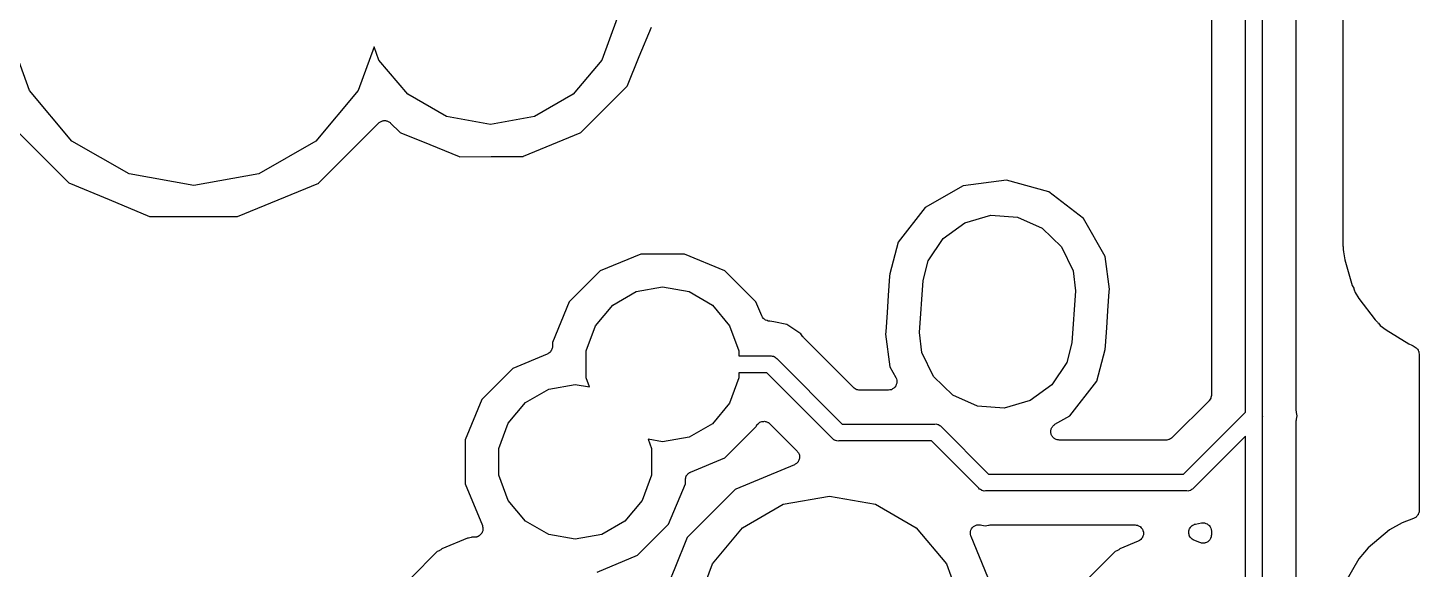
# Model space of a CAD drawing. Extents: x 240.1 to 314.9, y -176.2 to -102.8.
# Drawn here: x 294.06 to 314.91, y -128.61 to -120.5 of the extents above; entities that cross this region are included whole.
import ezdxf

# ---------------------------------------------------------------- set-up
doc = ezdxf.new("R2010")
doc.units = 0
doc.header["$MEASUREMENT"] = 0
doc.layers.add('BLACK', color=7, linetype='CONTINUOUS')

msp = doc.modelspace()

# ---------------------------------------------------------------- linework, layer by layer
at = {"layer": 'BLACK', "linetype": 'CONTINUOUS'}
for p, q in [((312.559, -109.88), (312.559, -126.304)), ((312.305, -126.257), (312.305, -109.927)), ((313.067, -126.235), (313.067, -109.95)), ((311.797, -114.395), (311.797, -125.994)), ((313.767, -116.15), (313.767, -123.753)), ((294.083, -121.437), (293.745, -120.509)), ((302.89, -120.35), (302.661, -120.98)), ((303.22, -120.925), (303.402, -120.485)), ((299.246, -120.78), (299.007, -121.437)), ((299.319, -120.98), (299.246, -120.78)), ((303.044, -121.36), (303.219, -120.926)), ((303.219, -120.926), (303.219, -120.925)), ((303.219, -120.925), (303.22, -120.925)), ((299.75, -121.493), (299.319, -120.98)), ((302.661, -120.98), (302.23, -121.493)), ((303.035, -121.375), (303.039, -121.369)), ((303.039, -121.369), (303.044, -121.36)), ((294.717, -122.193), (294.083, -121.437)), ((299.007, -121.437), (298.373, -122.193)), ((300.33, -121.828), (299.75, -121.493)), ((302.23, -121.493), (301.65, -121.828)), ((302.35, -122.06), (303.035, -121.375)), ((293.738, -121.886), (294.671, -122.819)), ((298.416, -122.822), (299.314, -121.924)), ((299.314, -121.924), (299.323, -121.918)), ((299.323, -121.918), (299.331, -121.91)), ((299.331, -121.91), (299.341, -121.905)), ((299.341, -121.905), (299.35, -121.899)), ((299.35, -121.899), (299.361, -121.896)), ((299.361, -121.896), (299.371, -121.891)), ((299.371, -121.891), (299.382, -121.89)), ((299.382, -121.89), (299.393, -121.887)), ((299.393, -121.887), (299.404, -121.888)), ((299.404, -121.888), (299.415, -121.887)), ((299.415, -121.887), (299.426, -121.89)), ((299.426, -121.89), (299.437, -121.891)), ((299.437, -121.891), (299.447, -121.896)), ((299.447, -121.896), (299.458, -121.899)), ((299.458, -121.899), (299.467, -121.905)), ((299.467, -121.905), (299.477, -121.91)), ((299.477, -121.91), (299.485, -121.918)), ((299.485, -121.918), (299.494, -121.924)), ((299.494, -121.924), (299.63, -122.06)), ((300.99, -121.944), (300.33, -121.828)), ((301.65, -121.828), (300.99, -121.944)), ((295.573, -122.687), (294.717, -122.193)), ((298.373, -122.193), (297.517, -122.687)), ((299.63, -122.06), (299.636, -122.064)), ((299.636, -122.064), (299.645, -122.069)), ((299.645, -122.069), (300.079, -122.244)), ((301.485, -122.422), (302.334, -122.07)), ((302.334, -122.07), (302.344, -122.064)), ((302.344, -122.064), (302.35, -122.06)), ((300.079, -122.244), (300.08, -122.244)), ((300.08, -122.244), (300.08, -122.245)), ((300.08, -122.245), (300.52, -122.427)), ((300.52, -122.427), (300.523, -122.427)), ((300.523, -122.427), (300.525, -122.428)), ((300.525, -122.428), (301.001, -122.423)), ((301.001, -122.423), (301.002, -122.423)), ((301.002, -122.423), (301.003, -122.423)), ((301.003, -122.423), (301.478, -122.423)), ((301.478, -122.423), (301.481, -122.422)), ((301.481, -122.422), (301.485, -122.422)), ((294.671, -122.819), (295.274, -123.069)), ((296.545, -122.858), (295.573, -122.687)), ((297.517, -122.687), (296.545, -122.858)), ((297.806, -123.073), (298.416, -122.823)), ((298.416, -122.823), (298.416, -122.822)), ((308.726, -122.781), (308.074, -122.864)), ((309.36, -122.953), (308.726, -122.781)), ((308.074, -122.864), (307.504, -123.191)), ((309.879, -123.354), (309.36, -122.953)), ((295.274, -123.069), (295.274, -123.069)), ((295.274, -123.069), (295.274, -123.069)), ((295.274, -123.069), (295.882, -123.323)), ((297.198, -123.325), (297.806, -123.073)), ((297.806, -123.073), (297.806, -123.073)), ((297.806, -123.073), (297.806, -123.073)), ((307.504, -123.191), (307.103, -123.71)), ((295.882, -123.323), (296.54, -123.323)), ((296.54, -123.323), (296.54, -123.323)), ((296.54, -123.323), (296.54, -123.323)), ((296.54, -123.323), (297.198, -123.325)), ((307.774, -123.655), (308.1, -123.417)), ((308.1, -123.417), (308.488, -123.306)), ((308.488, -123.306), (308.89, -123.334)), ((308.89, -123.334), (309.258, -123.497)), ((310.206, -123.924), (309.879, -123.354)), ((307.549, -123.989), (307.774, -123.655)), ((309.258, -123.497), (309.548, -123.777)), ((307.103, -123.71), (306.974, -124.184)), ((309.548, -123.777), (309.725, -124.139)), ((313.767, -123.753), (313.768, -123.757)), ((313.768, -123.757), (313.768, -123.767)), ((313.768, -123.767), (313.77, -123.776)), ((313.77, -123.776), (313.773, -123.825)), ((313.773, -123.825), (313.773, -123.826)), ((313.773, -123.826), (313.774, -123.847)), ((313.774, -123.847), (313.775, -123.855)), ((313.775, -123.855), (313.796, -123.971)), ((303.242, -123.889), (302.635, -124.14)), ((303.898, -123.889), (303.242, -123.889)), ((304.505, -124.14), (303.898, -123.889)), ((307.477, -124.282), (307.549, -123.989)), ((310.268, -124.411), (310.206, -123.924)), ((313.796, -123.971), (313.908, -124.356)), ((302.635, -124.14), (302.17, -124.605)), ((304.97, -124.605), (304.505, -124.14)), ((306.972, -124.22), (306.952, -124.51)), ((306.974, -124.184), (306.972, -124.22)), ((306.972, -124.22), (306.972, -124.22)), ((307.423, -125.061), (307.477, -124.282)), ((309.725, -124.139), (309.757, -124.439)), ((302.824, -124.651), (303.173, -124.449)), ((303.173, -124.449), (303.57, -124.379)), ((303.57, -124.379), (303.967, -124.449)), ((303.967, -124.449), (304.316, -124.651)), ((309.757, -124.439), (309.703, -125.218)), ((310.246, -124.737), (310.266, -124.447)), ((310.266, -124.447), (310.268, -124.411)), ((310.266, -124.447), (310.266, -124.447)), ((313.908, -124.356), (313.929, -124.398)), ((313.929, -124.398), (313.933, -124.41)), ((313.933, -124.41), (313.938, -124.421)), ((313.938, -124.421), (313.949, -124.461)), ((313.949, -124.461), (314.006, -124.554)), ((302.17, -124.605), (301.919, -125.212)), ((302.565, -124.96), (302.824, -124.651)), ((304.316, -124.651), (304.575, -124.96)), ((305.056, -124.814), (304.97, -124.605)), ((306.952, -124.51), (306.934, -124.763)), ((314.006, -124.554), (314.249, -124.873)), ((305.068, -124.832), (305.056, -124.814)), ((305.078, -124.849), (305.068, -124.832)), ((305.079, -124.85), (305.078, -124.849)), ((305.08, -124.851), (305.079, -124.85)), ((305.097, -124.864), (305.08, -124.851)), ((305.113, -124.877), (305.097, -124.864)), ((305.114, -124.877), (305.113, -124.877)), ((305.115, -124.878), (305.114, -124.877)), ((305.135, -124.884), (305.115, -124.878)), ((305.154, -124.891), (305.135, -124.884)), ((305.156, -124.891), (305.154, -124.891)), ((305.157, -124.892), (305.156, -124.891)), ((305.177, -124.891), (305.157, -124.892)), ((305.237, -124.903), (305.177, -124.891)), ((305.434, -124.942), (305.237, -124.903)), ((305.237, -124.903), (305.237, -124.903)), ((306.934, -124.763), (306.914, -125.053)), ((306.934, -124.763), (306.934, -124.763)), ((310.228, -124.99), (310.246, -124.737)), ((310.246, -124.737), (310.246, -124.737)), ((314.249, -124.873), (314.284, -124.905)), ((314.284, -124.905), (314.292, -124.915)), ((314.292, -124.915), (314.301, -124.924)), ((302.427, -125.338), (302.565, -124.96)), ((304.575, -124.96), (304.713, -125.338)), ((305.644, -125.082), (305.434, -124.942)), ((305.673, -125.125), (305.644, -125.082)), ((306.914, -125.053), (306.912, -125.089)), ((306.912, -125.089), (306.974, -125.576)), ((306.914, -125.053), (306.914, -125.053)), ((307.455, -125.361), (307.423, -125.061)), ((310.21, -125.263), (310.228, -124.99)), ((314.301, -124.924), (314.326, -124.957)), ((314.326, -124.957), (314.413, -125.023)), ((314.413, -125.023), (314.754, -125.233)), ((301.905, -125.328), (301.896, -125.339)), ((301.907, -125.32), (301.905, -125.328)), ((301.911, -125.313), (301.907, -125.32)), ((301.914, -125.299), (301.911, -125.313)), ((301.918, -125.286), (301.914, -125.299)), ((301.919, -125.269), (301.918, -125.278)), ((301.918, -125.278), (301.918, -125.286)), ((301.919, -125.212), (301.919, -125.269)), ((305.681, -125.134), (305.673, -125.125)), ((305.689, -125.144), (305.681, -125.134)), ((306.434, -125.889), (305.689, -125.144)), ((309.703, -125.218), (309.631, -125.511)), ((310.077, -125.79), (310.206, -125.316)), ((310.206, -125.316), (310.21, -125.263)), ((314.754, -125.233), (314.798, -125.25)), ((314.798, -125.25), (314.809, -125.257)), ((314.809, -125.257), (314.82, -125.262)), ((314.82, -125.262), (314.851, -125.281)), ((314.851, -125.281), (314.865, -125.294)), ((314.865, -125.294), (314.88, -125.307)), ((314.88, -125.307), (314.882, -125.309)), ((314.882, -125.309), (314.883, -125.31)), ((314.883, -125.31), (314.893, -125.328)), ((314.893, -125.328), (314.902, -125.345)), ((301.841, -125.387), (301.325, -125.6)), ((301.848, -125.382), (301.841, -125.387)), ((301.856, -125.379), (301.848, -125.382)), ((301.866, -125.37), (301.856, -125.379)), ((301.878, -125.363), (301.866, -125.37)), ((301.883, -125.356), (301.878, -125.363)), ((301.889, -125.351), (301.883, -125.356)), ((301.896, -125.339), (301.889, -125.351)), ((302.427, -125.742), (302.427, -125.338)), ((304.713, -125.338), (304.713, -125.413)), ((304.713, -125.413), (305.181, -125.413)), ((305.181, -125.413), (305.198, -125.412)), ((305.198, -125.412), (305.214, -125.416)), ((305.214, -125.416), (305.231, -125.419)), ((305.231, -125.419), (305.235, -125.422)), ((305.235, -125.422), (305.241, -125.423)), ((305.241, -125.423), (305.255, -125.433)), ((305.255, -125.433), (305.269, -125.441)), ((305.269, -125.441), (305.28, -125.454)), ((305.28, -125.454), (306.26, -126.434)), ((307.632, -125.723), (307.455, -125.361)), ((309.631, -125.511), (309.406, -125.845)), ((314.902, -125.345), (314.903, -125.347)), ((314.903, -125.347), (314.904, -125.35)), ((314.904, -125.35), (314.907, -125.369)), ((314.907, -125.369), (314.91, -125.388)), ((314.91, -125.388), (314.91, -127.729)), ((301.325, -125.6), (300.86, -126.065)), ((302.476, -125.878), (302.427, -125.742)), ((304.713, -125.742), (304.575, -126.12)), ((305.134, -125.667), (304.713, -125.667)), ((304.713, -125.667), (304.713, -125.742)), ((306.114, -126.647), (305.134, -125.667)), ((306.974, -125.576), (307.066, -125.736)), ((307.066, -125.736), (307.074, -125.757)), ((307.922, -126.003), (307.632, -125.723)), ((301.514, -126.111), (301.863, -125.909)), ((301.863, -125.909), (302.26, -125.839)), ((302.26, -125.839), (302.476, -125.878)), ((306.438, -125.892), (306.434, -125.889)), ((306.442, -125.897), (306.438, -125.892)), ((306.456, -125.905), (306.442, -125.897)), ((306.47, -125.914), (306.456, -125.905)), ((306.475, -125.916), (306.47, -125.914)), ((306.48, -125.919), (306.475, -125.916)), ((306.496, -125.922), (306.48, -125.919)), ((306.512, -125.926), (306.496, -125.922)), ((306.518, -125.925), (306.512, -125.926)), ((306.523, -125.926), (306.518, -125.925)), ((306.956, -125.926), (306.523, -125.926)), ((306.977, -125.923), (306.956, -125.926)), ((306.999, -125.919), (306.977, -125.923)), ((307.018, -125.908), (306.999, -125.919)), ((306.999, -125.919), (306.999, -125.919)), ((306.999, -125.919), (306.999, -125.919)), ((307.037, -125.897), (307.018, -125.908)), ((307.038, -125.897), (307.037, -125.897)), ((307.037, -125.897), (307.037, -125.897)), ((307.052, -125.88), (307.038, -125.897)), ((307.066, -125.863), (307.052, -125.88)), ((307.073, -125.842), (307.066, -125.863)), ((307.066, -125.863), (307.066, -125.863)), ((307.066, -125.863), (307.066, -125.863)), ((307.081, -125.822), (307.073, -125.842)), ((307.074, -125.757), (307.081, -125.777)), ((307.081, -125.777), (307.081, -125.777)), ((307.081, -125.777), (307.081, -125.778)), ((307.081, -125.778), (307.081, -125.799)), ((307.081, -125.799), (307.081, -125.821)), ((307.081, -125.821), (307.081, -125.822)), ((307.081, -125.822), (307.081, -125.822)), ((309.406, -125.845), (309.08, -126.083)), ((309.676, -126.309), (310.077, -125.79)), ((300.86, -126.065), (300.609, -126.672)), ((301.255, -126.42), (301.514, -126.111)), ((304.575, -126.12), (304.316, -126.429)), ((308.29, -126.166), (307.922, -126.003)), ((308.692, -126.194), (308.29, -126.166)), ((309.08, -126.083), (308.692, -126.194)), ((311.76, -126.084), (311.206, -126.638)), ((311.763, -126.08), (311.76, -126.084)), ((311.767, -126.076), (311.763, -126.08)), ((311.775, -126.062), (311.767, -126.076)), ((311.785, -126.048), (311.775, -126.062)), ((311.786, -126.043), (311.785, -126.048)), ((311.789, -126.038), (311.786, -126.043)), ((311.792, -126.021), (311.789, -126.038)), ((311.796, -126.005), (311.792, -126.021)), ((311.797, -125.994), (311.796, -126)), ((311.796, -126), (311.796, -126.005)), ((309.451, -126.438), (309.676, -126.309)), ((311.379, -127.183), (312.305, -126.257)), ((312.559, -126.304), (312.56, -126.321)), ((312.56, -126.321), (312.559, -126.327)), ((312.559, -126.327), (312.559, -145.984)), ((313.069, -126.247), (313.067, -126.235)), ((313.067, -126.385), (313.069, -126.373)), ((313.069, -126.26), (313.069, -126.247)), ((313.079, -126.31), (313.069, -126.26)), ((313.069, -126.36), (313.079, -126.31)), ((313.069, -126.373), (313.069, -126.36)), ((301.117, -126.798), (301.255, -126.42)), ((304.316, -126.429), (303.967, -126.631)), ((304.505, -126.94), (304.97, -126.475)), ((304.97, -126.475), (304.971, -126.471)), ((304.971, -126.471), (304.979, -126.46)), ((304.979, -126.46), (304.985, -126.447)), ((304.985, -126.447), (304.991, -126.441)), ((304.991, -126.441), (304.995, -126.434)), ((304.995, -126.434), (305.006, -126.426)), ((305.006, -126.426), (305.016, -126.416)), ((305.016, -126.416), (305.023, -126.412)), ((305.023, -126.412), (305.03, -126.407)), ((305.03, -126.407), (305.043, -126.403)), ((305.043, -126.403), (305.056, -126.397)), ((305.056, -126.397), (305.064, -126.396)), ((305.064, -126.396), (305.072, -126.394)), ((305.072, -126.394), (305.086, -126.395)), ((305.086, -126.395), (305.1, -126.393)), ((305.1, -126.393), (305.108, -126.395)), ((305.108, -126.395), (305.116, -126.396)), ((305.116, -126.396), (305.129, -126.401)), ((305.129, -126.401), (305.142, -126.405)), ((305.142, -126.405), (305.149, -126.41)), ((305.149, -126.41), (305.157, -126.413)), ((305.157, -126.413), (305.167, -126.422)), ((305.167, -126.422), (305.178, -126.43)), ((305.178, -126.43), (305.586, -126.838)), ((306.26, -126.434), (307.649, -126.434)), ((307.649, -126.434), (307.666, -126.433)), ((307.666, -126.433), (307.682, -126.437)), ((307.682, -126.437), (307.698, -126.44)), ((307.698, -126.44), (307.703, -126.443)), ((307.703, -126.443), (307.709, -126.444)), ((307.709, -126.444), (307.723, -126.454)), ((307.723, -126.454), (307.737, -126.463)), ((307.737, -126.463), (307.748, -126.475)), ((307.748, -126.475), (308.456, -127.183)), ((309.388, -126.548), (309.389, -126.537)), ((309.389, -126.559), (309.388, -126.548)), ((309.389, -126.526), (309.393, -126.515)), ((309.389, -126.537), (309.389, -126.526)), ((309.389, -126.57), (309.389, -126.559)), ((309.393, -126.58), (309.389, -126.57)), ((309.393, -126.515), (309.395, -126.504)), ((309.395, -126.591), (309.393, -126.58)), ((309.395, -126.504), (309.401, -126.495)), ((309.401, -126.495), (309.405, -126.484)), ((309.405, -126.484), (309.412, -126.476)), ((309.412, -126.476), (309.418, -126.466)), ((309.418, -126.466), (309.426, -126.459)), ((309.426, -126.459), (309.433, -126.451)), ((309.433, -126.451), (309.443, -126.445)), ((309.443, -126.445), (309.451, -126.438)), ((313.067, -145.915), (313.067, -126.385)), ((300.609, -126.672), (300.609, -127.328)), ((303.57, -126.701), (303.353, -126.662)), ((303.353, -126.662), (303.403, -126.798)), ((303.967, -126.631), (303.57, -126.701)), ((306.125, -126.66), (306.114, -126.647)), ((306.139, -126.669), (306.125, -126.66)), ((306.153, -126.678), (306.139, -126.669)), ((306.159, -126.68), (306.153, -126.678)), ((306.164, -126.682), (306.159, -126.68)), ((306.18, -126.685), (306.164, -126.682)), ((306.197, -126.69), (306.18, -126.685)), ((306.213, -126.688), (306.197, -126.69)), ((307.602, -126.688), (306.213, -126.688)), ((308.309, -127.396), (307.602, -126.688)), ((309.401, -126.601), (309.395, -126.591)), ((309.405, -126.611), (309.401, -126.601)), ((309.412, -126.62), (309.405, -126.611)), ((309.417, -126.629), (309.412, -126.62)), ((309.426, -126.637), (309.417, -126.629)), ((309.433, -126.645), (309.426, -126.637)), ((309.442, -126.651), (309.433, -126.645)), ((309.451, -126.658), (309.442, -126.651)), ((309.461, -126.662), (309.451, -126.658)), ((309.471, -126.667), (309.461, -126.662)), ((309.482, -126.669), (309.471, -126.667)), ((309.492, -126.673), (309.482, -126.669)), ((309.503, -126.673), (309.492, -126.673)), ((309.515, -126.675), (309.503, -126.673)), ((311.116, -126.675), (309.515, -126.675)), ((311.122, -126.674), (311.116, -126.675)), ((311.127, -126.675), (311.122, -126.674)), ((311.143, -126.67), (311.127, -126.675)), ((311.16, -126.667), (311.143, -126.67)), ((311.165, -126.665), (311.16, -126.667)), ((311.17, -126.663), (311.165, -126.665)), ((311.184, -126.654), (311.17, -126.663)), ((311.198, -126.645), (311.184, -126.654)), ((311.201, -126.641), (311.198, -126.645)), ((311.206, -126.638), (311.201, -126.641)), ((312.305, -126.617), (311.526, -127.396)), ((312.305, -127.001), (312.305, -126.617)), ((301.117, -127.202), (301.117, -126.798)), ((303.403, -126.798), (303.403, -127.202)), ((303.989, -127.153), (304.505, -126.94)), ((305.586, -126.838), (305.594, -126.849)), ((305.6, -127), (305.591, -127.01)), ((305.594, -126.849), (305.604, -126.859)), ((305.604, -126.993), (305.6, -127)), ((305.604, -126.859), (305.607, -126.867)), ((305.609, -126.986), (305.604, -126.993)), ((305.607, -126.867), (305.612, -126.874)), ((305.613, -126.973), (305.609, -126.986)), ((305.612, -126.874), (305.615, -126.887)), ((305.619, -126.96), (305.613, -126.973)), ((305.615, -126.887), (305.62, -126.9)), ((305.62, -126.952), (305.619, -126.96)), ((305.62, -126.9), (305.621, -126.908)), ((305.622, -126.944), (305.62, -126.952)), ((305.621, -126.908), (305.623, -126.917)), ((305.623, -126.917), (305.622, -126.93)), ((305.622, -126.93), (305.622, -126.944)), ((301.255, -127.58), (301.117, -127.202)), ((303.403, -127.202), (303.265, -127.58)), ((303.925, -127.212), (303.934, -127.201)), ((303.934, -127.201), (303.941, -127.189)), ((303.941, -127.189), (303.947, -127.184)), ((303.947, -127.184), (303.952, -127.177)), ((303.952, -127.177), (303.964, -127.17)), ((303.964, -127.17), (303.974, -127.161)), ((303.974, -127.161), (303.982, -127.158)), ((303.982, -127.158), (303.989, -127.153)), ((305.545, -127.045), (304.667, -127.409)), ((305.557, -127.037), (305.545, -127.045)), ((305.569, -127.032), (305.557, -127.037)), ((305.575, -127.026), (305.569, -127.032)), ((305.582, -127.021), (305.575, -127.026)), ((305.591, -127.01), (305.582, -127.021)), ((308.456, -127.183), (311.379, -127.183)), ((312.305, -145.937), (312.305, -127.001)), ((312.305, -127.001), (312.305, -127.001)), ((300.609, -127.328), (300.869, -127.955)), ((303.66, -127.935), (303.911, -127.328)), ((303.911, -127.271), (303.912, -127.262)), ((303.911, -127.328), (303.911, -127.271)), ((303.912, -127.254), (303.916, -127.241)), ((303.912, -127.262), (303.912, -127.254)), ((303.916, -127.241), (303.919, -127.227)), ((303.919, -127.227), (303.923, -127.22)), ((303.923, -127.22), (303.925, -127.212)), ((304.658, -127.414), (303.944, -128.128)), ((304.66, -127.413), (304.658, -127.414)), ((304.667, -127.409), (304.66, -127.413)), ((308.32, -127.409), (308.309, -127.396)), ((308.335, -127.417), (308.32, -127.409)), ((308.348, -127.427), (308.335, -127.417)), ((311.5, -127.417), (311.486, -127.427)), ((311.515, -127.409), (311.5, -127.417)), ((311.526, -127.396), (311.515, -127.409)), ((301.514, -127.889), (301.255, -127.58)), ((303.265, -127.58), (303.006, -127.889)), ((305.378, -127.637), (306.07, -127.515)), ((306.07, -127.515), (306.762, -127.637)), ((308.354, -127.428), (308.348, -127.427)), ((308.359, -127.431), (308.354, -127.428)), ((308.375, -127.434), (308.359, -127.431)), ((308.392, -127.438), (308.375, -127.434)), ((308.409, -127.437), (308.392, -127.438)), ((311.426, -127.437), (308.409, -127.437)), ((311.443, -127.438), (311.426, -127.437)), ((311.459, -127.434), (311.443, -127.438)), ((311.476, -127.431), (311.459, -127.434)), ((311.481, -127.428), (311.476, -127.431)), ((311.486, -127.427), (311.481, -127.428)), ((304.769, -127.989), (305.378, -127.637)), ((306.762, -127.637), (307.371, -127.989)), ((314.855, -127.832), (314.847, -127.839)), ((314.865, -127.827), (314.855, -127.832)), ((314.872, -127.818), (314.865, -127.827)), ((314.88, -127.811), (314.872, -127.818)), ((314.886, -127.801), (314.88, -127.811)), ((314.893, -127.793), (314.886, -127.801)), ((314.897, -127.782), (314.893, -127.793)), ((314.902, -127.773), (314.897, -127.782)), ((314.904, -127.762), (314.902, -127.773)), ((314.908, -127.751), (314.904, -127.762)), ((314.91, -127.729), (314.908, -127.74)), ((314.908, -127.74), (314.908, -127.751)), ((300.873, -128.042), (300.866, -128.055)), ((300.869, -127.955), (300.872, -127.969)), ((300.872, -127.969), (300.876, -127.982)), ((300.874, -128.034), (300.873, -128.042)), ((300.876, -128.026), (300.874, -128.034)), ((300.876, -127.982), (300.876, -127.99)), ((300.876, -127.99), (300.878, -127.999)), ((300.878, -127.999), (300.876, -128.012)), ((300.876, -128.012), (300.876, -128.026)), ((301.863, -128.091), (301.514, -127.889)), ((303.006, -127.889), (302.657, -128.091)), ((303.195, -128.4), (303.66, -127.935)), ((304.317, -128.528), (304.769, -127.989)), ((307.371, -127.989), (307.823, -128.528)), ((308.187, -128.044), (308.191, -128.023)), ((308.191, -128.022), (308.202, -128.004)), ((308.191, -128.023), (308.191, -128.022)), ((308.191, -128.023), (308.191, -128.023)), ((308.202, -128.004), (308.213, -127.985)), ((308.213, -127.985), (308.214, -127.985)), ((308.214, -127.985), (308.231, -127.971)), ((308.214, -127.985), (308.214, -127.985)), ((308.231, -127.971), (308.248, -127.958)), ((308.248, -127.958), (308.248, -127.957)), ((308.248, -127.957), (308.249, -127.957)), ((308.249, -127.957), (308.269, -127.95)), ((308.269, -127.95), (308.282, -127.945)), ((308.282, -127.945), (308.283, -127.945)), ((308.283, -127.945), (308.289, -127.943)), ((308.283, -127.945), (308.283, -127.945)), ((308.289, -127.943), (308.29, -127.943)), ((308.29, -127.943), (308.29, -127.943)), ((308.29, -127.943), (308.312, -127.943)), ((308.312, -127.943), (308.32, -127.943)), ((308.32, -127.943), (308.327, -127.943)), ((308.327, -127.943), (308.329, -127.944)), ((308.329, -127.944), (308.333, -127.944)), ((308.333, -127.944), (308.334, -127.944)), ((308.334, -127.944), (308.334, -127.944)), ((308.334, -127.944), (308.353, -127.947)), ((308.353, -127.947), (308.353, -127.947)), ((308.353, -127.947), (308.403, -127.957)), ((308.403, -127.957), (308.453, -127.947)), ((308.453, -127.947), (308.466, -127.947)), ((308.466, -127.947), (308.478, -127.945)), ((308.478, -127.945), (310.651, -127.945)), ((310.651, -127.945), (310.67, -127.948)), ((310.67, -127.948), (310.689, -127.951)), ((310.689, -127.951), (310.691, -127.952)), ((310.691, -127.952), (310.694, -127.953)), ((310.694, -127.953), (310.711, -127.962)), ((310.711, -127.962), (310.728, -127.971)), ((310.728, -127.971), (310.73, -127.973)), ((310.73, -127.973), (310.732, -127.975)), ((310.732, -127.975), (310.745, -127.99)), ((310.745, -127.99), (310.758, -128.004)), ((310.758, -128.004), (310.759, -128.006)), ((310.759, -128.006), (310.761, -128.008)), ((310.761, -128.008), (310.767, -128.027)), ((310.767, -128.027), (310.775, -128.045)), ((311.458, -128.045), (311.459, -128.029)), ((311.459, -128.029), (311.462, -128.023)), ((311.462, -128.023), (311.463, -128.016)), ((311.463, -128.016), (311.47, -128.003)), ((311.47, -128.003), (311.476, -127.989)), ((311.476, -127.989), (311.481, -127.984)), ((311.481, -127.984), (311.484, -127.977)), ((311.484, -127.977), (311.495, -127.967)), ((311.495, -127.967), (311.506, -127.956)), ((311.506, -127.956), (311.512, -127.953)), ((311.512, -127.953), (311.517, -127.948)), ((311.517, -127.948), (311.531, -127.943)), ((311.531, -127.943), (311.545, -127.936)), ((311.545, -127.936), (311.552, -127.935)), ((311.552, -127.935), (311.558, -127.932)), ((311.558, -127.932), (311.645, -127.915)), ((311.645, -127.915), (311.647, -127.915)), ((311.647, -127.915), (311.648, -127.915)), ((311.648, -127.915), (311.669, -127.915)), ((311.669, -127.915), (311.689, -127.914)), ((311.689, -127.914), (311.691, -127.915)), ((311.691, -127.915), (311.692, -127.915)), ((311.692, -127.915), (311.711, -127.922)), ((311.711, -127.922), (311.731, -127.928)), ((311.731, -127.928), (311.732, -127.929)), ((311.732, -127.929), (311.733, -127.93)), ((311.733, -127.93), (311.749, -127.943)), ((311.749, -127.943), (311.765, -127.956)), ((311.765, -127.956), (311.766, -127.957)), ((311.766, -127.957), (311.767, -127.958)), ((311.767, -127.958), (311.778, -127.976)), ((311.778, -127.976), (311.788, -127.994)), ((311.788, -127.994), (311.789, -127.995)), ((311.789, -127.995), (311.789, -127.996)), ((311.789, -127.996), (311.793, -128.016)), ((311.793, -128.016), (311.797, -128.037)), ((311.797, -128.037), (311.797, -128.038)), ((311.797, -128.038), (311.797, -128.04)), ((311.797, -128.04), (311.797, -128.093)), ((314.466, -128.02), (314.145, -128.289)), ((314.653, -127.912), (314.466, -128.02)), ((314.826, -127.849), (314.653, -127.912)), ((314.836, -127.843), (314.826, -127.849)), ((314.847, -127.839), (314.836, -127.843)), ((300.648, -128.144), (300.261, -128.305)), ((300.659, -128.144), (300.648, -128.144)), ((300.68, -128.139), (300.659, -128.144)), ((300.659, -128.144), (300.659, -128.144)), ((300.659, -128.144), (300.659, -128.144)), ((300.702, -128.134), (300.68, -128.139)), ((300.71, -128.131), (300.702, -128.134)), ((300.702, -128.134), (300.702, -128.134)), ((300.702, -128.134), (300.702, -128.134)), ((300.751, -128.131), (300.71, -128.131)), ((300.765, -128.129), (300.751, -128.131)), ((300.779, -128.128), (300.765, -128.129)), ((300.787, -128.125), (300.779, -128.128)), ((300.795, -128.123), (300.787, -128.125)), ((300.807, -128.117), (300.795, -128.123)), ((300.82, -128.111), (300.807, -128.117)), ((300.826, -128.106), (300.82, -128.111)), ((300.833, -128.101), (300.826, -128.106)), ((300.842, -128.091), (300.833, -128.101)), ((300.852, -128.081), (300.842, -128.091)), ((300.856, -128.074), (300.852, -128.081)), ((300.861, -128.068), (300.856, -128.074)), ((300.866, -128.055), (300.861, -128.068)), ((302.26, -128.161), (301.863, -128.091)), ((302.657, -128.091), (302.26, -128.161)), ((303.939, -128.136), (303.755, -128.592)), ((303.943, -128.13), (303.939, -128.136)), ((303.944, -128.128), (303.943, -128.13)), ((308.183, -128.066), (308.187, -128.044)), ((308.183, -128.067), (308.183, -128.066)), ((308.183, -128.066), (308.183, -128.066)), ((308.184, -128.074), (308.183, -128.067)), ((308.184, -128.075), (308.184, -128.074)), ((308.186, -128.088), (308.184, -128.075)), ((308.184, -128.075), (308.184, -128.075)), ((308.189, -128.109), (308.186, -128.088)), ((308.19, -128.11), (308.189, -128.109)), ((308.193, -128.116), (308.19, -128.11)), ((308.19, -128.11), (308.19, -128.11)), ((308.193, -128.118), (308.193, -128.116)), ((308.572, -129.031), (308.193, -128.118)), ((310.699, -128.189), (310.421, -128.305)), ((310.716, -128.179), (310.699, -128.189)), ((310.732, -128.169), (310.716, -128.179)), ((310.734, -128.167), (310.732, -128.169)), ((310.736, -128.166), (310.734, -128.167)), ((310.748, -128.15), (310.736, -128.166)), ((310.761, -128.136), (310.748, -128.15)), ((310.762, -128.133), (310.761, -128.136)), ((310.763, -128.131), (310.762, -128.133)), ((310.769, -128.112), (310.763, -128.131)), ((310.776, -128.094), (310.769, -128.112)), ((310.775, -128.045), (310.775, -128.047)), ((310.775, -128.047), (310.776, -128.05)), ((310.776, -128.05), (310.776, -128.069)), ((310.776, -128.069), (310.777, -128.089)), ((310.777, -128.089), (310.776, -128.091)), ((310.776, -128.091), (310.776, -128.094)), ((311.456, -128.06), (311.458, -128.045)), ((311.457, -128.066), (311.456, -128.06)), ((311.457, -128.073), (311.457, -128.066)), ((311.462, -128.088), (311.457, -128.073)), ((311.465, -128.103), (311.462, -128.088)), ((311.468, -128.109), (311.465, -128.103)), ((311.47, -128.116), (311.468, -128.109)), ((311.48, -128.128), (311.47, -128.116)), ((311.487, -128.141), (311.48, -128.128)), ((311.493, -128.145), (311.487, -128.141)), ((311.497, -128.151), (311.493, -128.145)), ((311.51, -128.159), (311.497, -128.151)), ((311.522, -128.168), (311.51, -128.159)), ((311.528, -128.17), (311.522, -128.168)), ((311.534, -128.174), (311.528, -128.17)), ((311.621, -128.21), (311.534, -128.174)), ((311.635, -128.213), (311.621, -128.21)), ((311.648, -128.218), (311.635, -128.213)), ((311.656, -128.218), (311.648, -128.218)), ((311.664, -128.22), (311.656, -128.218)), ((311.678, -128.218), (311.664, -128.22)), ((311.692, -128.218), (311.678, -128.218)), ((311.7, -128.215), (311.692, -128.218)), ((311.708, -128.214), (311.7, -128.215)), ((311.72, -128.208), (311.708, -128.214)), ((311.733, -128.203), (311.72, -128.208)), ((311.74, -128.198), (311.733, -128.203)), ((311.747, -128.194), (311.74, -128.198)), ((311.757, -128.183), (311.747, -128.194)), ((311.767, -128.175), (311.757, -128.183)), ((311.771, -128.167), (311.767, -128.175)), ((311.777, -128.161), (311.771, -128.167)), ((311.782, -128.148), (311.777, -128.161)), ((311.789, -128.136), (311.782, -128.148)), ((311.791, -128.128), (311.789, -128.136)), ((311.794, -128.12), (311.791, -128.128)), ((311.797, -128.093), (311.794, -128.107)), ((311.794, -128.107), (311.794, -128.12)), ((300.192, -128.346), (299.796, -128.742)), ((300.219, -128.334), (300.192, -128.346)), ((300.227, -128.329), (300.219, -128.334)), ((300.237, -128.325), (300.227, -128.329)), ((300.246, -128.317), (300.237, -128.325)), ((300.256, -128.311), (300.246, -128.317)), ((300.261, -128.305), (300.256, -128.311)), ((302.588, -128.651), (303.195, -128.4)), ((310.352, -128.346), (309.956, -128.742)), ((310.379, -128.334), (310.352, -128.346)), ((310.387, -128.329), (310.379, -128.334)), ((310.397, -128.325), (310.387, -128.329)), ((310.406, -128.317), (310.397, -128.325)), ((310.416, -128.311), (310.406, -128.317)), ((310.421, -128.305), (310.416, -128.311)), ((314.006, -128.454), (313.797, -128.817)), ((314.09, -128.355), (314.006, -128.454)), ((314.145, -128.289), (314.09, -128.355)), ((314.09, -128.355), (314.09, -128.355)), ((303.754, -128.592), (303.564, -129.052)), ((303.755, -128.592), (303.754, -128.592)), ((303.755, -128.592), (303.755, -128.592)), ((304.076, -129.188), (304.317, -128.528)), ((307.823, -128.528), (308.064, -129.188))]:
    msp.add_line(p, q, dxfattribs=at)

doc.saveas('drawing.dxf')
